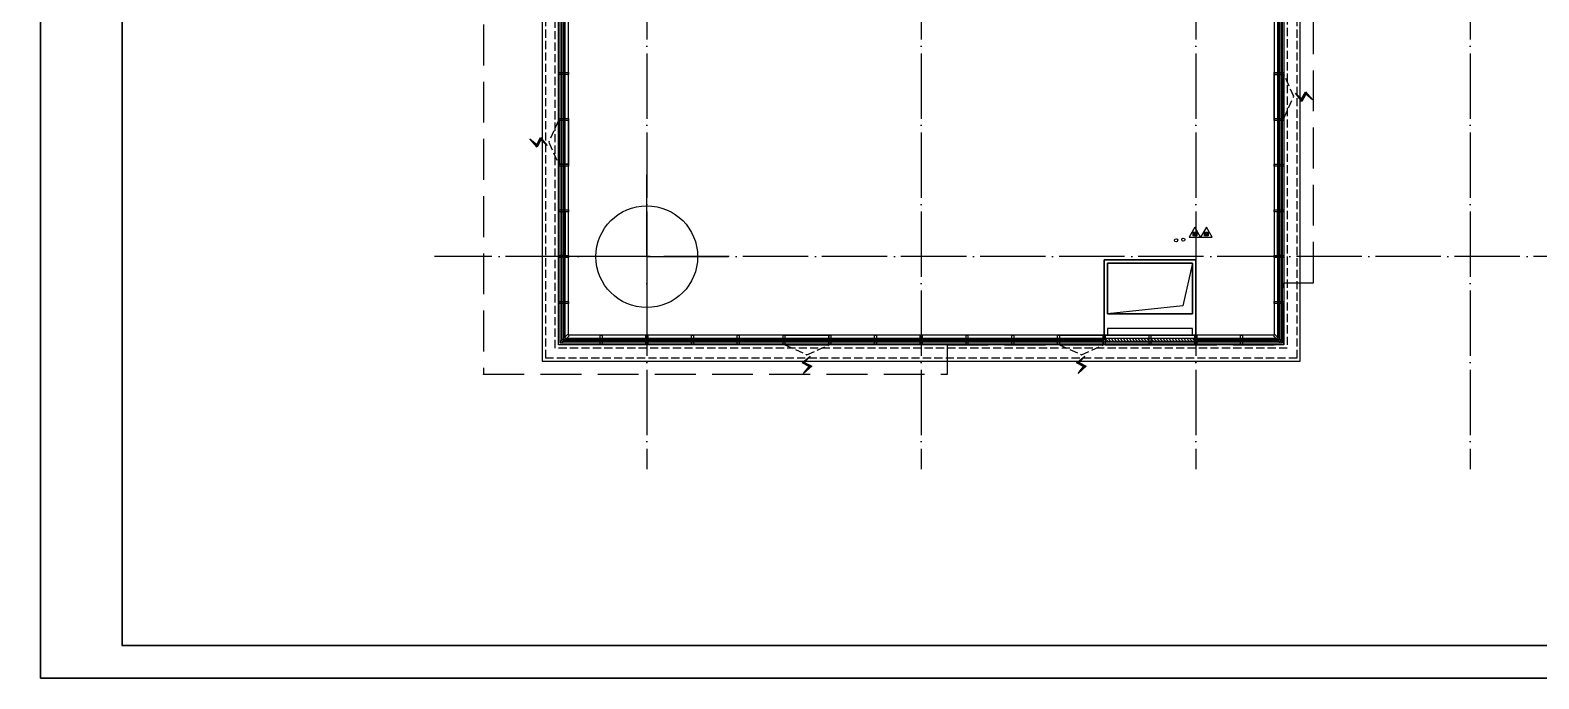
# Model space of a CAD drawing. Extents: x -292644 to 830497, y -12918 to 491457.
# Drawn here: x 92887 to 139057, y -12918 to 6929 of the extents above; entities that cross this region are included whole.
import ezdxf
from ezdxf.xclip import XClip

# ---------------------------------------------------------------- set-up
doc = ezdxf.new("R2010")
doc.units = 0
doc.header["$LTSCALE"] = 1000
doc.header["$MEASUREMENT"] = 0
for name, pattern in [('104-10 轴网$0$DOTE', [2.4200000000000004, 2, -0.2, 0.02, -0.2]), ('8#楼幕墙$0$109-34 轴网$0$L1$0$$AUDIT_BAD_LTYPE1', [0]), ('8#楼幕墙$0$DASH', [0.35, 0.25, -0.1]), ('X-104 8#10#平面_t3$0$109-34 轴网$0$L1$0$$AUDIT_BAD_LTYPE1', [0]), ('X-104 8#10#平面_t3$0$DASH', [0.35, 0.25, -0.1])]:
    doc.linetypes.add(name, pattern=pattern)
doc.layers.get('0').update_dxf_attribs({"linetype": 'CONTINUOUS'})
doc.layers.get('Defpoints').update_dxf_attribs({"linetype": 'CONTINUOUS'})
for name, color, linetype in [('104-10 轴网$0$A_AXIS-轴线', 36, '104-10 轴网$0$DOTE'), ('8#楼幕墙$0$04-电动窗', 1, 'CONTINUOUS'), ('8#楼幕墙$0$A-C_玻璃幕墙', 140, 'CONTINUOUS'), ('8#楼幕墙$0$A-C_窗', 140, 'CONTINUOUS'), ('X-104 8#10#平面_t3$0$A-O_分水线', 127, 'CONTINUOUS'), ('X-104 8#10#平面_t3$0$A-O_屋面', 201, 'CONTINUOUS'), ('X-104 8#10#平面_t3$0$A-O_散水', 134, 'CONTINUOUS'), ('X-104 8#10#平面_t3$0$A-TECH_结构', 21, 'CONTINUOUS'), ('X-104 8#10#平面_t3$0$E-立面轮廓', 241, 'CONTINUOUS'), ('X-104 8#10#平面_t3$0$水-消火栓', 41, 'CONTINUOUS'), ('X-104 8#10#平面_t3$0$水-雨水管', 4, 'X-104 8#10#平面_t3$0$TG_Y')]:
    doc.layers.add(name, color=color, linetype=linetype)
doc.layers.add('8#楼幕墙$0$04-不打印_辅助线', color=165, linetype='CONTINUOUS', plot=False)
doc.layers.add('X-104 8#10#平面_t3$0$04-不打印_辅助线', color=165, linetype='CONTINUOUS', plot=False)
doc.layers.add('X-104 8#10#平面_t3$0$000套内', color=226, linetype='CONTINUOUS', lineweight=30, plot=False)
doc.layers.get('X-104 8#10#平面_t3$0$A-O_分水线').off()
doc.styles.add('X-104 8#10#平面_t3$0$TG_LINETYPE', font='romans2.shx', dxfattribs={"width": 0.8, "height": 3, "bigfont": 'hzdf2.shx'})
doc.linetypes.add('X-104 8#10#平面_t3$0$TG_Y', pattern='A,5,-0.3,["Y",X-104 8#10#平面_t3$0$TG_LINETYPE,S=0.1,R=0,X=-0.23,Y=-0.15],0', length=5.3)

# ---------------------------------------------------------------- blocks, each defined once
blk = doc.blocks.new('图框-A1')
for points, const_width in [([(5.684341886080801e-13, 0), (841.0000000000002, 0), (841.0000000000002, 594), (5.684341886080801e-13, 594)], 0.05), ([(765.9999999999966, 584), (25.00000000000045, 584), (25.00000000000045, 10), (766.0000000000002, 10)], 0.5)]:
    blk.add_lwpolyline(points, close=True, dxfattribs=dict(const_width=const_width))
at = {"const_width": 0.05}
blk.add_lwpolyline([(420.5000000000005, 0), (420.5000000000005, 2)], dxfattribs=at)
blk = doc.blocks.new('104-10 轴网')
at = {"layer": '104-10 轴网$0$A_AXIS-轴线', "linetype": '104-10 轴网$0$DOTE'}
for p, q in [((120429.5977508623, 40099.99999999988), (120429.5977508621, -6500.000000000178)), ((128829.5977508623, 40099.99999999988), (128829.5977508621, -6500.000000000186)), ((137229.5977508624, 40099.99999999987), (137229.5977508621, -6500.000000000186)), ((145629.5977508624, 40099.99999999987), (145629.5977508621, -6500.000000000186)), ((168929.5977508623, -1.2732925824821e-10), (113929.5977508621, -1.782609615474939e-10))]:
    blk.add_line(p, q, dxfattribs=at)
at = {"layer": 'Defpoints'}
blk.add_lwpolyline([(104379.5977508624, 45500.00000000001), (178479.5977508625, 45499.99999999999), (178479.5977508625, -11900.00000000001), (104379.5977508624, -11899.99999999996)], close=True, dxfattribs=at)
blk = doc.blocks.new('104-8910 结构')
at = {"layer": 'Defpoints'}
blk.add_lwpolyline([(-19000, -118200), (61000, -118200.0000000002), (60999.99999999996, 41799.99999999983), (-19000, 41799.99999999996)], close=True, dxfattribs=at)
blk = doc.blocks.new('X-104 8#10#平面_t3$0$fdhggh')
at = {"layer": 'X-104 8#10#平面_t3$0$04-不打印_辅助线'}
blk.add_lwpolyline([(19449.99996581458, 12899.99956291614), (19449.99996581458, -2650.000437083887), (-2650.000034185417, -2650.000437083858), (-2650.000034185417, 27849.99956291614), (8450.000000000291, 27849.9995629162), (8450.000000000291, 30799.99956291626), (14149.99996581458, 30799.9995629162), (14149.99996581458, 35949.99956291614), (44349.99996581458, 35949.99956291614), (44349.99996581458, 14449.99956291614), (24500.00000000015, 14449.99956291614), (24500.00000000015, 12899.99956291614)], close=True, dxfattribs=at)
blk = doc.blocks.new('X-104 8#10#平面_t3$0$fgdghdh')
at = {"layer": 'X-104 8#10#平面_t3$0$A-TECH_结构'}
for points in [[(8450.000072856885, 23550.00096377522), (8450.00002682391, 24849.99997205457), (9050.00004537226, 24850.00004096924), (8862.080341181834, 23718.58417393009)], [(8450.00002682391, 23550.00099037673), (9050.000045112509, 23550.00099037673), (9050.000045112509, 24849.99838218736), (8450.00002682391, 24849.99838218736)], [(24449.99990949396, 23549.99995995223), (24449.99995292642, 24849.99994988385), (24999.99999660614, 24849.99997068768), (24818.80254176626, 23659.58259681712)], [(24449.99993120992, 23549.99838044361), (24999.99999999694, 23549.99838044361), (24999.99999999694, 24849.99836163718), (24449.99993120992, 24849.99836163718)], [(16700.00000000358, -1750.001470230367), (14100.00000000335, -1750.001470223971), (14100.00000000335, -200.0016165194611), (16700.00000000358, -200.0016165258567)]]:
    blk.add_lwpolyline(points, close=True, dxfattribs=at)
blk.add_lwpolyline([(16700.0000000053, -200.001616562331), (16403.84517051754, -1504.402028880053), (14099.99999996449, -1750.001470223971), (16700.00000000186, -1750.001470193885), (16700.0000000053, -200.001616562331), (14100.00000004217, -200.0016165194611), (14099.99999996449, -1750.001470223971)], dxfattribs=at)
blk = doc.blocks.new('8#楼幕墙$0$2')
at = {"linetype": '8#楼幕墙$0$109-34 轴网$0$L1$0$$AUDIT_BAD_LTYPE1'}
for points in [[(-199772.2420019889, 234015.7524743264), (-199772.2420019889, 236514.4760455291)], [(-199772.2420019889, 234015.7524743264), (-202270.9655731916, 234015.7524743264)], [(-199772.2420019889, 234015.7524743264), (-199772.2420019889, 231517.0289031237)], [(-199772.2420019889, 234015.7524743264), (-197273.5184307862, 234015.7524743264)]]:
    blk.add_lwpolyline(points, dxfattribs=at)
blk.add_circle((-199772.2420019889, 234015.7524743264), 1556.811371132266)
blk = doc.blocks.new('8#楼幕墙$0$ii')
blk.add_lwpolyline([(-1339.999257087533, -5.379672802519053e-05), (0.0007429124671034515, -5.379672802519053e-05), (0.0007429124671034515, -150.000053796728), (-1339.999257087533, -150.000053796728)], close=True)
blk = doc.blocks.new('8#楼幕墙$0$$TCHSYS$WIN2D')
for p, q in [((-0.5, 0.5), (0.5, 0.5)), ((-0.5, 0.5), (-0.4999999999999999, -0.5)), ((0.5, 0.5), (0.4999999999999998, -0.5)), ((0.5, 0.1666666666666666), (-0.5, 0.1666666666666666)), ((0.5, -0.1666666666666667), (-0.5, -0.1666666666666667)), ((-0.4999999999999999, -0.5), (0.5, -0.5))]:
    blk.add_line(p, q)
blk = doc.blocks.new('8#楼幕墙$0$开启扇')
at = {"layer": '8#楼幕墙$0$04-电动窗'}
h = blk.add_hatch(color=1, dxfattribs=at)
h.dxf.hatch_style = 1
h.paths.add_polyline_path([(771.2538212353829, 399.4187931009801), (600.4963348774836, 588.0845509109495), (817.000029503055, 705.4227948976622), (568.9130649687795, 925.0510056701896), (737.6166181836743, 715.3361196324695), (521.1129235581029, 597.9978756457567)])
at = {"linetype": '8#楼幕墙$0$DASH'}
blk.add_lwpolyline([(0, 49.99999999714782), (670, 349.9999999971478), (1340, 49.99999999714782)], dxfattribs=at)
at = {"layer": '8#楼幕墙$0$04-电动窗', "color": 1}
blk.add_lwpolyline([(771.2538212353829, 399.4187931009801), (600.4963348774836, 588.0845509109495), (817.000029503055, 705.4227948976622), (568.9130649687795, 925.0510056701896), (737.6166181836743, 715.3361196324695), (521.1129235581029, 597.9978756457567), (771.2538212353829, 399.4187931009801)], close=True, dxfattribs=at)
at = {"xscale": -1340, "yscale": 300, "zscale": 1340, "rotation": 180}
blk.add_blockref('8#楼幕墙$0$$TCHSYS$WIN2D', (670, -100), dxfattribs=at)
blk = doc.blocks.new('8#楼幕墙$0$$WINLIB2D$00000039')
at = {"color": 0}
for points in [[(-0.4999999999983409, 0.5000000000445652), (-0.4999999999999964, -0.4999999999999716)], [(0.5000000000016591, 0.4999999999536158), (-0.4999999999983409, 0.5000000000445652)], [(0.4999999999983338, -0.5000000000463842), (0.4999999999999609, 0.4999999999999432)], [(-0.499999999999428, 0.1666666667124446), (0.500000000000572, 0.1666666666205998)], [(-0.4518745131427302, -0.1666666666260284), (-0.5000000000072298, 0.08358586507802102)], [(-0.3838834764901549, -0.166666666632409), (-0.4479860405916831, 0.1666666667079113)], [(-0.3158924398378069, -0.166666666637866), (-0.3799950039392748, 0.1666666667006353)], [(-0.2479014031851996, -0.166666666645142), (-0.3120039672867243, 0.1666666666951784)], [(-0.1799103665328481, -0.1666666666505989), (-0.2440129306343159, 0.1666666666887977)], [(-0.1119193298802692, -0.1666666666569512), (-0.1760218939817904, 0.1666666666824455)], [(-0.04392829322788927, -0.1666666666633319), (-0.1080308573293216, 0.1666666666760648)], [(0.02406274342471804, -0.1666666666696841), (-0.04003982067680312, 0.1666666666697125)], [(0.09205378007703402, -0.1666666666751411), (0.02795121597557682, 0.1666666666642556)], [(0.1600448167296129, -0.1666666666815217), (0.0959422526280953, 0.1666666666578749)], [(0.2280358533819644, -0.166666666687874), (0.163933289280525, 0.1666666666505989)], [(0.2960268900345753, -0.1666666666942547), (0.231924325933047, 0.1666666666460657)], [(0.3640179266869801, -0.1666666667006069), (0.2999153625854838, 0.166666666639685)], [(0.4320089633395341, -0.1666666667060639), (0.3679063992380058, 0.166666666632409)], [(0.4999999999916831, -0.1666666667115209), (0.4358974358904746, 0.1666666666260568)], [(-0.500000000000572, -0.1666666666214951), (0.499999999999428, -0.1666666667124446)], [(0.4999999999983338, -0.5000000000463842), (-0.5000000000016662, -0.4999999999554348)]]:
    blk.add_lwpolyline(points, dxfattribs=at)
blk = doc.blocks.new('8#楼幕墙')
at = {"layer": '8#楼幕墙$0$04-不打印_辅助线'}
for points in [[(-18549.99999999977, -12899.99999999965), (65550.00000000023, -12899.99999999942), (65550.00000000023, 46500.00000000058), (-18549.99999999977, 46500.00000000041)], [(19400.00000000023, 12900), (19400.00000000023, -2600), (-2599.999999999767, -2599.999999999942), (-2599.999999999767, 27800), (8500.000000000233, 27800.00000000006), (8500.000000000233, 31000.00000000012), (14200.00000000023, 31000.00000000006), (14200.00000000023, 35900), (44300.00000000023, 35900), (44300.00000000023, 14500), (24130.00000000023, 14500), (24130.00000000023, 12900)]]:
    blk.add_lwpolyline(points, close=True, dxfattribs=at)
at = {"layer": '8#楼幕墙$0$A-C_玻璃幕墙'}
for points in [[(19630.00000000012, 14400), (19500.00000000023, 14400), (19500.00000000023, -2700), (-2699.999999999767, -2699.999999999942), (-2699.999999999767, 27900), (8400.000000000233, 27900), (8400.000000000233, 29500), (9529.999998102081, 29500)], [(19570.00000000012, 14450), (19450.00000000023, 14450), (19450.00000000023, -2650), (-2649.999999999767, -2649.999999999942), (-2649.999999999767, 27850), (8450.000000000233, 27850), (8450.000000000233, 29450), (9469.999998102081, 29450)], [(19570.00000000012, 14600), (19300.00000000023, 14600), (19300.00000000023, -2500), (-2499.999999999767, -2499.999999999942), (-2499.999999999767, 27700), (8600.000000000233, 27700), (8600.000000000233, 29300), (9469.999998102081, 29300)], [(19630.00000000012, 14700), (19200.00000000023, 14700), (19200.00000000023, -2400), (-2399.999999999767, -2399.999999999942), (-2399.999999999767, 27600), (8700.000000000233, 27600), (8700.000000000233, 29200), (9529.999998102081, 29200)]]:
    blk.add_lwpolyline(points, dxfattribs=at)
for points in [[(-2700.00000000291, 5570.000000005821), (-2700.00000000291, 5630.000000005821), (-2400.00000000291, 5630.000000005821), (-2400.00000000291, 5570.000000005821)], [(19199.99999999686, 5570.000000310596), (19199.99999999686, 5630.000000310596), (19499.99999999744, 5630.000000310596), (19499.99999999744, 5570.000000310596)], [(-2700.00000000291, 4170.000000005821), (-2700.00000000291, 4230.000000005821), (-2400.00000000291, 4230.000000005821), (-2400.00000000291, 4170.000000005821)], [(19199.99999999686, 4170.000000310596), (19199.99999999686, 4230.000000310596), (19499.99999999744, 4230.000000310596), (19499.99999999744, 4170.000000310596)], [(-2700.00000000291, 2770.000000005821), (-2700.00000000291, 2830.000000005821), (-2400.00000000291, 2830.000000005821), (-2400.00000000291, 2770.000000005821)], [(19199.99999999686, 2770.00000031048), (19199.99999999686, 2830.00000031048), (19499.99999999744, 2830.00000031048), (19499.99999999744, 2770.00000031048)], [(-2700.00000000291, 1370.000000005821), (-2700.00000000291, 1430.000000005821), (-2400.00000000291, 1430.000000005821), (-2400.00000000291, 1370.000000005821)], [(19199.99999999686, 1370.00000031048), (19199.99999999686, 1430.00000031048), (19499.99999999744, 1430.00000031048), (19499.99999999744, 1370.00000031048)], [(-2700.00000000291, -29.99999999412103), (-2700.00000000291, 30.00000000587897), (-2400.00000000291, 30.00000000587897), (-2400.00000000291, -29.99999999412103)], [(19199.99999999686, -29.99999968952034), (19199.99999999686, 30.00000031047966), (19499.99999999744, 30.00000031047966), (19499.99999999744, -29.99999968952034)], [(-2700.00000000291, -1429.999999994121), (-2700.00000000291, -1369.999999994121), (-2400.00000000291, -1369.999999994121), (-2400.00000000291, -1429.999999994121)], [(19199.99999999686, -1429.99999968952), (19199.99999999686, -1369.99999968952), (19499.99999999744, -1369.99999968952), (19499.99999999744, -1429.99999968952)], [(-2378.78679656412, -2421.213203435647), (-2421.213203435298, -2378.786796564469), (-2649.999999999651, -2607.57359312888), (-2607.573593128589, -2650.000000000058)], [(-1370, -2699.999999990629), (-1430, -2699.999999990629), (-1430, -2399.999999990512), (-1370, -2399.999999990512)], [(30, -2699.999999990687), (-30, -2699.999999990687), (-30, -2399.99999999057), (30, -2399.99999999057)], [(1430, -2699.999999990687), (1370, -2699.999999990687), (1370, -2399.99999999057), (1430, -2399.99999999057)], [(2830, -2699.999999990687), (2770, -2699.999999990687), (2770, -2399.99999999057), (2830, -2399.99999999057)], [(4230, -2699.999999990687), (4170, -2699.999999990687), (4170, -2399.99999999057), (4230, -2399.99999999057)], [(5630, -2699.999999990687), (5570, -2699.999999990687), (5570, -2399.99999999057), (5630, -2399.99999999057)], [(7030, -2699.999999990687), (6970, -2699.999999990687), (6970, -2399.99999999057), (7030, -2399.99999999057)], [(8430, -2699.999999990687), (8370, -2699.999999990687), (8370, -2399.99999999057), (8430, -2399.99999999057)], [(9830, -2699.999999990687), (9770, -2699.999999990687), (9770, -2399.99999999057), (9830, -2399.99999999057)], [(11230, -2699.999999990687), (11170, -2699.999999990687), (11170, -2399.99999999057), (11230, -2399.99999999057)], [(12630, -2699.999999990687), (12570, -2699.999999990687), (12570, -2399.99999999057), (12630, -2399.99999999057)], [(14030, -2699.999999990687), (13970, -2699.999999990687), (13970, -2399.99999999057), (14030, -2399.99999999057)], [(15430, -2699.999999990687), (15370, -2699.999999990687), (15370, -2399.99999999057), (15430, -2399.99999999057)], [(16830, -2699.999999990687), (16770, -2699.999999990687), (16770, -2399.99999999057), (16830, -2399.99999999057)], [(18230, -2699.999999990687), (18170, -2699.999999990687), (18170, -2399.99999999057), (18230, -2399.99999999057)], [(19450.00000000035, -2607.573593128822), (19407.57359312905, -2650), (19178.7867965647, -2421.213203435647), (19221.21320343588, -2378.786796564469)]]:
    blk.add_lwpolyline(points, close=True, dxfattribs=at)
at = {"layer": '8#楼幕墙$0$04-不打印_辅助线', "rotation": 180}
blk.add_blockref('8#楼幕墙$0$2', (-199772.2420019889, 234015.7524743263), dxfattribs=at)
at = {"layer": '8#楼幕墙$0$A-C_玻璃幕墙', "linetype": '8#楼幕墙$0$109-34 轴网$0$L1$0$$AUDIT_BAD_LTYPE1', "xscale": -1}
for p, rotation in [((19450.00013211707, 4230.000000310596), 270), ((-2650.000000003143, 4170.000000005821), 90), ((4229.999999996973, -2649.999999981181), 180), ((12630, -2649.99999999057), 180)]:
    blk.add_blockref('8#楼幕墙$0$开启扇', p, dxfattribs=dict(at, rotation=rotation))
at = {"layer": '8#楼幕墙$0$A-C_玻璃幕墙'}
for p, rotation in [((-2650.000000002561, 1370.00000000617), 90), ((19450.00004445785, 30.00000000582077), 270), ((30, -2649.999999997555), 180), ((7030, -2649.999999997322), 180), ((8430, -2649.999999997322), 180)]:
    blk.add_blockref('8#楼幕墙$0$ii', p, dxfattribs=dict(at, rotation=rotation))
at = {"layer": '8#楼幕墙$0$A-C_窗', "linetype": '8#楼幕墙$0$109-34 轴网$0$L1$0$$AUDIT_BAD_LTYPE1', "xscale": 1340, "yscale": 300, "zscale": -1340, "rotation": 180}
for p in [(14700.00000000221, -2549.999999977299), (16100.00000000221, -2549.999999970663)]:
    blk.add_blockref('8#楼幕墙$0$$WINLIB2D$00000039', p, dxfattribs=at)
blk = doc.blocks.new('X-104 8#10#平面_t3$0$$TWTSYS$00000546')
h = blk.add_hatch()
h.set_pattern_fill('ANSI31', color=256, scale=200, style=0)
h.set_pattern_definition([(45, (-38543.80223862439, -6670.830405693208), (-17.67766952966369, 17.67766952966369), [])])
h.paths.add_polyline_path([(-64.92232553117356, 173.7449990885525), (64.922325531159, 173.7449990885525), (64.922325531159, 43.90034802621994), (-64.92232553117356, 43.90034802621994)])
for points in [[(0, 343.6163707387423), (-198.3870041439732, 0), (198.3870041439732, 0)], [(-64.92232553117356, 173.7449990885525), (64.922325531159, 173.7449990885525), (64.922325531159, 43.90034802621994), (-64.92232553117356, 43.90034802621994)]]:
    blk.add_lwpolyline(points, close=True)
blk = doc.blocks.new('X-104 8#10#平面_t3$0$A$C46662BA1')
at = {"layer": 'X-104 8#10#平面_t3$0$水-消火栓'}
blk.add_circle((128176.9507218333, 519.9774000847369), 50, dxfattribs=at)
at = {"layer": 'X-104 8#10#平面_t3$0$水-雨水管', "color": 160, "linetype": 'Continuous'}
blk.add_circle((127956.9507218332, 500.000000000899), 50, dxfattribs=at)
at = {"layer": 'X-104 8#10#平面_t3$0$水-消火栓', "xscale": 0.88, "yscale": 0.88, "zscale": 0.88, "rotation": 359.9999999999999}
for p in [(128533.2090308932, 599.999999997638), (128882.3701581867, 600.0000000010137)]:
    blk.add_blockref('X-104 8#10#平面_t3$0$$TWTSYS$00000546', p, dxfattribs=at)
blk = doc.blocks.new('X-104 8#10#平面_t3')
at = {"linetype": 'X-104 8#10#平面_t3$0$109-34 轴网$0$L1$0$$AUDIT_BAD_LTYPE1'}
blk.add_lwpolyline([(177306.9507218329, 46500.00000000003), (177306.9507218329, -12899.99999999997), (93206.95072183292, -12899.99999999994), (93206.95072183292, 46500.00000000003)], close=True, dxfattribs=at)
at = {"layer": 'X-104 8#10#平面_t3$0$000套内'}
blk.add_lwpolyline([(125726.9507218329, -2550.001630473969), (109206.9507218301, -2550.001630480692), (109206.95072183, 27749.9983695226), (120056.9507218314, 27749.99836952283), (120056.9507218314, 24849.99838346642), (120056.9507218296, 24849.99836163686), (120056.9507218296, 22049.9983616368), (121706.9507452612, 22049.9983616368), (121706.9507452612, 12699.99836202219), (128806.9507452469, 12699.99836202219), (128806.9507452467, 14600.49239982531), (131106.95099742, 14600.49239982531), (131106.9507249382, -2550.001630480692), (128556.9507218354, -2550.00163048043), (128556.9507218354, -100.0016165329434), (125756.9507218354, -100.0016165183042), (125756.9507218354, -2550.001630474057)], dxfattribs=at)
at = {"layer": 'X-104 8#10#平面_t3$0$A-O_屋面', "linetype": 'X-104 8#10#平面_t3$0$DASH', "ltscale": 5}
blk.add_lwpolyline([(154556.950721833, 38599.99999999971), (136156.950721833, 38599.99999999971), (136156.950721833, 37199.99999999971), (124956.950721833, 37199.99999999971), (124956.950721833, 30199.99999999971), (119356.950721833, 30199.99999999971), (119356.9507218294, 28799.99999999808), (108156.950721833, 28799.99999999971), (108156.950721833, 17599.99999999971), (106756.950721833, 17599.99999999974), (106756.9507218329, -3603.639836526272), (106756.9507218329, -3600.000000000291), (120956.9507218329, -3600.000000000291), (120956.9507229977, -2699.999986043171), (131256.9507218296, -2699.999986043025), (131256.9507440771, -800.000000000291), (132156.950721833, -800.000000000291), (132156.950721833, 11799.99999999971), (139156.950721833, 11799.99999999968)], dxfattribs=at)
at = {"layer": 'X-104 8#10#平面_t3$0$A-O_散水'}
blk.add_lwpolyline([(120156.9507560149, 30000.00000000012), (119656.9507560149, 30000.00000000012), (119656.9507560156, 28399.99836951937), (108556.9507218301, 28399.99836951931), (108556.9507218301, -3200.001630480692), (131756.9507218301, -3200.001630480721), (131756.95072183, 9900.49240770025), (131256.95072183, 9900.492407698446), (131256.9507218301, -2700.001630480721), (109056.9507218301, -2700.001630480692), (109056.9507218301, 27899.99836951931), (120156.9507560157, 27899.99836951937)], close=True, dxfattribs=at)
at = {"layer": 'X-104 8#10#平面_t3$0$A-O_散水', "linetype": 'X-104 8#10#平面_t3$0$DASH'}
blk.add_lwpolyline([(120056.9507560153, 29600.00000000012), (119756.9507560153, 29600.00000000012), (119756.9507560156, 28299.99836951937), (108656.9507218301, 28299.99836951931), (108656.9507218301, -3100.001630480692), (131656.9507218301, -3100.001630480721), (131656.95072183, 13999.99760533222), (131356.95072183, 13999.99760533114), (131356.9507218301, -2800.001630480721), (108956.9507218301, -2800.001630480692), (108956.9507218301, 27999.99836951931), (120056.9507560157, 27999.99836951937)], close=True, dxfattribs=at)
at = {"layer": 'X-104 8#10#平面_t3$0$E-立面轮廓', "ltscale": 2}
blk.add_lwpolyline([(125856.9507218361, -2400.000000000146), (128456.9507218332, -2400.000000000786), (128456.9507218332, -2199.998383481172), (125856.9507218361, -2199.998383480532)], close=True, dxfattribs=at)
at = {"linetype": 'X-104 8#10#平面_t3$0$109-34 轴网$0$L1$0$$AUDIT_BAD_LTYPE1'}
ref = blk.add_blockref('8#楼幕墙', (111756.9507218327, -1.455191522836685e-10), dxfattribs=at)
XClip(ref).set_block_clipping_path([(-18549.999999999476, -12899.999999999882), (65550.0000000003, 284100.0000000003)])
for name in ['X-104 8#10#平面_t3$0$fdhggh', 'X-104 8#10#平面_t3$0$fgdghdh']:
    blk.add_blockref(name, (111756.9507218327, -2.91038304567337e-10), dxfattribs=at)
at = {"xscale": 100, "yscale": 100, "zscale": 100}
blk.add_blockref('图框-A1', (93206.95072183292, -12899.99999999994), dxfattribs=at)
at = {"linetype": 'X-104 8#10#平面_t3$0$109-34 轴网$0$L1$0$$AUDIT_BAD_LTYPE1'}
ref = blk.add_blockref('104-10 轴网', (-8672.647029029395, 2.91038304567337e-11), dxfattribs=at)
XClip(ref).set_block_clipping_path([(104379.59775086239, -11899.999999999955), (178479.5977508624, 45500.000000000044)])
ref = blk.add_blockref('104-8910 结构', (153886.9507218331, -72700.0000000005), dxfattribs=dict(at, rotation=180))
XClip(ref).set_block_clipping_path([(-15919.999999999593, -118200.00000000006), (58180.00000000029, -60800.00000000007)])
at = {"layer": 'X-104 8#10#平面_t3$0$A-O_分水线', "linetype": 'X-104 8#10#平面_t3$0$109-34 轴网$0$L1$0$$AUDIT_BAD_LTYPE1'}
blk.add_blockref('X-104 8#10#平面_t3$0$A$C46662BA1', (0, -2.91038304567337e-11), dxfattribs=at)

msp = doc.modelspace()

# ---------------------------------------------------------------- block references
msp.add_blockref('X-104 8#10#平面_t3', (0, 0))

doc.saveas('drawing.dxf')
